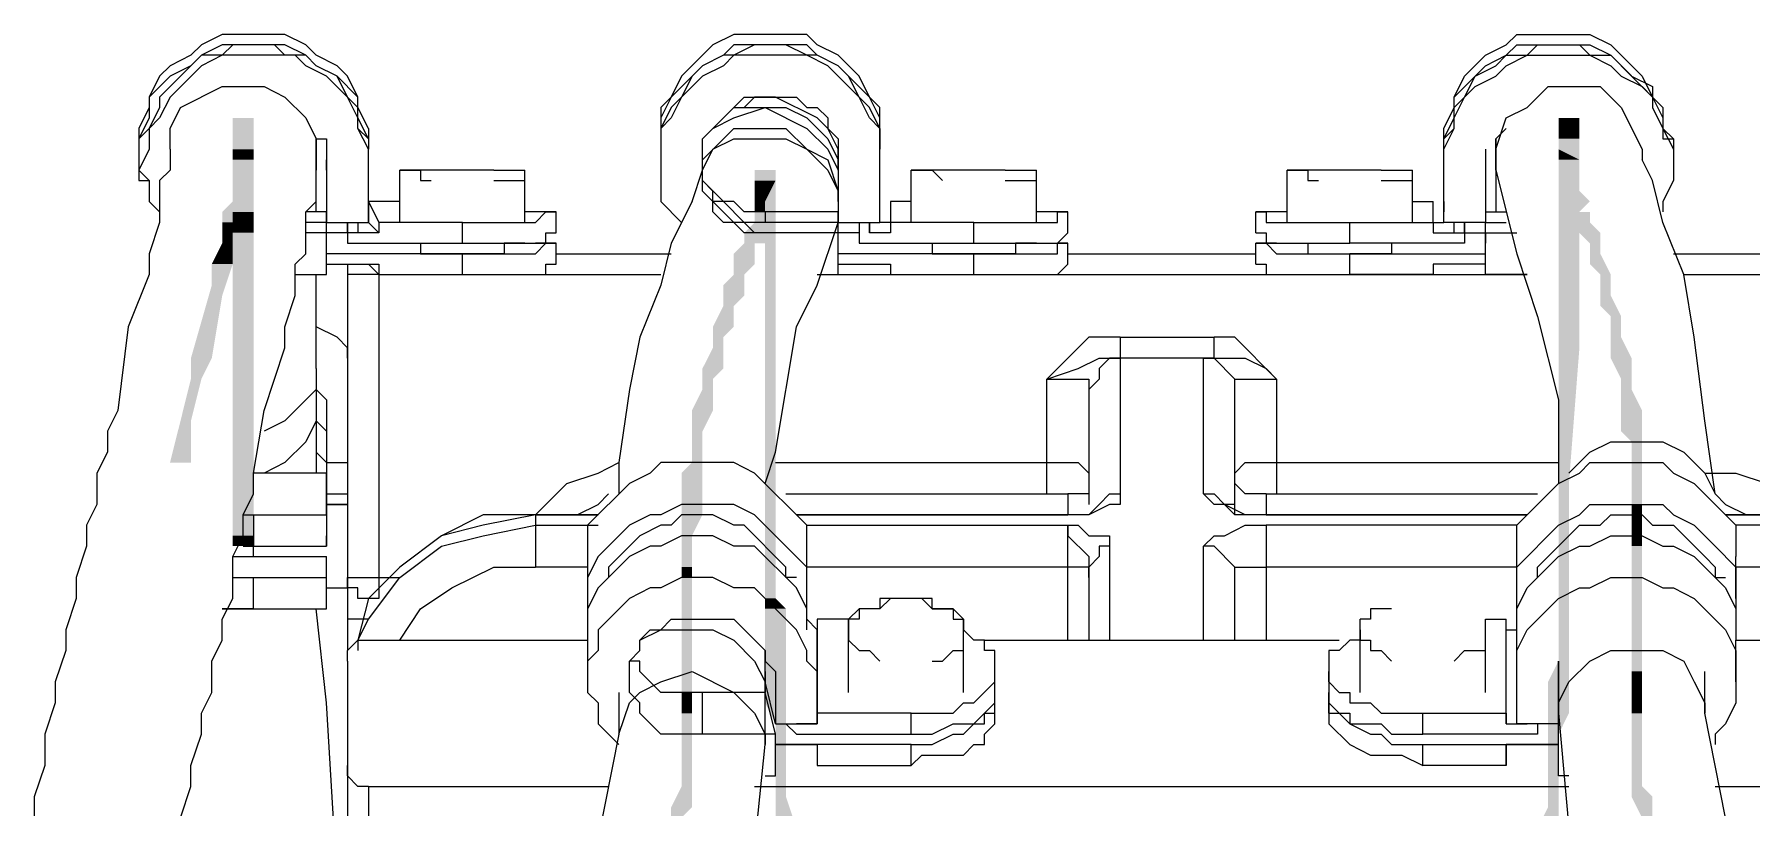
# Model space of a CAD drawing. Header units: millimetres. Extents: x 25083 to 52777, y 24772 to 45779.
# Drawn here: x 46450.1 to 46511.2, y 38725 to 38752.5 of the extents above; entities that cross this region are included whole.
import ezdxf

# ---------------------------------------------------------------- set-up
doc = ezdxf.new("R2010")
doc.units = ezdxf.units.MM

# ---------------------------------------------------------------- blocks, each defined once
blk = doc.blocks.new('zw$F4C5')
h = blk.add_hatch(color=7)
h.dxf.hatch_style = 2
h.paths.add_polyline_path([(347.592, 281.49), (346.849, 281.49), (346.849, 279.262), (347.592, 279.262), (347.592, 281.119), (347.592, 281.49), (346.849, 281.49)])
h = blk.add_hatch(color=7)
h.dxf.hatch_style = 2
h.paths.add_polyline_path([(347.592, 280.376), (347.592, 281.49), (346.849, 281.49), (346.849, 280.376)])
h = blk.add_hatch(color=7)
h.dxf.hatch_style = 2
h.paths.add_polyline_path([(394.012, 281.49), (394.012, 280.747), (394.755, 280.747), (394.755, 281.49)])
h = blk.add_hatch(color=7)
h.dxf.hatch_style = 2
h.paths.add_polyline_path([(394.755, 280.376), (394.755, 281.49), (394.012, 281.49), (394.012, 280.376)])
h = blk.add_hatch(color=7)
h.dxf.hatch_style = 2
h.paths.add_polyline_path([(394.012, 280.747), (394.012, 279.262), (394.755, 279.262), (394.755, 280.747)])
h = blk.add_hatch(color=7)
h.dxf.hatch_style = 2
h.paths.add_polyline_path([(346.849, 277.777), (347.221, 277.777), (347.221, 279.262), (347.592, 279.633), (347.592, 280.005), (346.849, 280.005), (346.849, 278.891), (346.849, 278.519), (346.478, 278.148), (346.478, 277.777)])
h = blk.add_hatch(color=7)
h.dxf.hatch_style = 2
h.paths.add_polyline_path([(347.592, 280.005), (347.592, 280.376), (347.221, 280.376), (346.849, 280.376), (346.849, 280.005)])
h = blk.add_hatch(color=7)
h.dxf.hatch_style = 2
h.paths.add_polyline_path([(394.755, 280.005), (394.012, 280.376), (394.012, 280.005)])
h = blk.add_hatch(color=7)
h.dxf.hatch_style = 2
h.paths.add_polyline_path([(395.126, 278.519), (394.755, 278.891), (394.755, 280.005), (394.012, 280.005), (394.012, 279.633), (394.383, 279.633), (394.383, 278.519), (394.755, 278.148)])
h = blk.add_hatch(color=7)
h.dxf.hatch_style = 2
h.paths.add_polyline_path([(346.849, 279.262), (346.849, 278.148), (347.592, 278.148), (347.592, 279.262)])
h = blk.add_hatch(color=7)
h.dxf.hatch_style = 2
h.paths.add_polyline_path([(366.16, 279.262), (365.417, 279.262), (365.417, 278.519), (365.789, 278.148), (365.789, 277.405), (365.789, 277.034), (365.789, 270.349), (366.16, 270.349), (366.16, 279.633), (365.417, 279.633), (365.417, 279.262)])
h = blk.add_hatch(color=7)
h.dxf.hatch_style = 2
h.paths.add_polyline_path([(365.789, 278.519), (366.16, 279.262), (365.417, 279.262), (365.417, 278.519)])
h = blk.add_hatch(color=7)
h.dxf.hatch_style = 2
h.paths.add_polyline_path([(394.012, 279.262), (394.012, 276.662), (394.755, 276.662), (394.755, 279.262)])
h = blk.add_hatch(color=7)
h.dxf.hatch_style = 2
h.paths.add_polyline_path([(346.849, 278.148), (346.849, 277.405), (347.592, 277.405), (347.592, 278.148)])
h = blk.add_hatch(color=7)
h.dxf.hatch_style = 2
h.paths.add_polyline_path([(365.417, 276.291), (365.417, 277.034), (365.789, 277.034), (365.789, 278.148), (365.417, 278.148), (365.417, 277.777), (365.046, 277.405), (365.046, 277.034), (364.675, 276.662)])
h = blk.add_hatch(color=7)
h.dxf.hatch_style = 2
h.paths.add_polyline_path([(365.789, 278.148), (365.789, 278.519), (365.417, 278.519), (365.417, 278.148)])
h = blk.add_hatch(color=7)
h.dxf.hatch_style = 2
h.paths.add_polyline_path([(396.983, 267.75), (396.983, 271.092), (396.611, 271.835), (396.611, 272.949), (396.24, 273.692), (396.24, 274.434), (395.869, 275.177), (395.869, 275.92), (395.497, 276.662), (395.497, 277.405), (395.126, 277.777), (395.126, 278.148), (394.755, 278.148), (394.755, 277.405), (395.126, 277.034), (395.126, 276.662), (395.126, 276.291), (395.497, 275.92), (395.497, 274.806), (395.869, 274.434), (395.869, 272.949), (396.24, 272.206), (396.24, 270.349), (396.611, 269.978), (396.611, 267.75)])
h = blk.add_hatch(color=7)
h.dxf.hatch_style = 2
h.paths.add_polyline_path([(346.849, 277.034), (346.849, 277.777), (346.478, 277.777), (346.478, 277.034)])
h = blk.add_hatch(color=7)
h.dxf.hatch_style = 2
h.paths.add_polyline_path([(346.849, 277.405), (346.849, 276.291), (347.592, 276.291), (347.592, 277.405)])
h = blk.add_hatch(color=7)
h.dxf.hatch_style = 2
h.paths.add_polyline_path([(346.849, 276.291), (346.849, 277.034), (346.478, 277.034), (346.107, 276.291)])
h = blk.add_hatch(color=7)
h.dxf.hatch_style = 2
h.paths.add_polyline_path([(346.478, 275.177), (346.849, 276.291), (346.107, 276.291), (346.107, 275.548)])
h = blk.add_hatch(color=7)
h.dxf.hatch_style = 2
h.paths.add_polyline_path([(346.849, 276.291), (346.849, 274.806), (347.592, 274.806), (347.592, 276.291)])
h = blk.add_hatch(color=7)
h.dxf.hatch_style = 2
h.paths.add_polyline_path([(363.189, 266.636), (363.56, 267.378), (363.56, 270.349), (363.932, 271.092), (363.932, 272.206), (364.303, 272.578), (364.303, 273.692), (364.675, 274.063), (364.675, 274.806), (365.046, 275.177), (365.046, 275.92), (365.417, 276.291), (364.675, 276.662), (364.675, 275.92), (364.303, 275.548), (364.303, 274.806), (363.932, 274.063), (363.932, 273.32), (363.56, 272.578), (363.56, 271.835), (363.189, 271.092), (363.189, 269.235), (362.818, 268.864), (362.818, 266.636)])
h = blk.add_hatch(color=7)
h.dxf.hatch_style = 2
h.paths.add_polyline_path([(394.012, 276.662), (394.012, 273.32), (394.755, 273.32), (394.755, 276.662)])
h = blk.add_hatch(color=7)
h.dxf.hatch_style = 2
h.paths.add_polyline_path([(345.364, 270.721), (345.735, 272.206), (346.107, 272.949), (346.478, 275.177), (346.107, 275.548), (345.364, 272.949), (345.364, 272.206), (344.993, 270.721)])
h = blk.add_hatch(color=7)
h.dxf.hatch_style = 2
h.paths.add_polyline_path([(346.849, 274.806), (346.849, 273.32), (347.592, 273.32), (347.592, 274.806)])
h = blk.add_hatch(color=7)
h.dxf.hatch_style = 2
h.paths.add_polyline_path([(346.849, 273.32), (346.849, 267.75), (347.592, 267.75), (347.592, 273.32)])
h = blk.add_hatch(color=7)
h.dxf.hatch_style = 2
h.paths.add_polyline_path([(394.012, 273.32), (394.012, 268.493), (394.383, 268.493), (394.755, 273.32)])
h = blk.add_hatch(color=7)
h.dxf.hatch_style = 2
h.paths.add_polyline_path([(345.364, 269.235), (345.364, 270.721), (344.993, 270.721), (344.621, 269.235)])
h = blk.add_hatch(color=7)
h.dxf.hatch_style = 2
h.paths.add_polyline_path([(365.789, 270.349), (365.789, 268.864), (366.16, 268.864), (366.16, 270.349)])
h = blk.add_hatch(color=7)
h.dxf.hatch_style = 2
h.paths.add_polyline_path([(365.789, 268.864), (365.789, 264.408), (366.16, 264.408), (366.16, 268.864)])
h = blk.add_hatch(color=7)
h.dxf.hatch_style = 2
h.paths.add_polyline_path([(394.012, 268.493), (394.012, 267.007), (394.383, 267.007), (394.383, 268.493)])
h = blk.add_hatch(color=7)
h.dxf.hatch_style = 2
h.paths.add_polyline_path([(346.849, 267.75), (346.849, 266.636), (347.592, 266.636), (347.592, 267.75)])
h = blk.add_hatch(color=7)
h.dxf.hatch_style = 2
h.paths.add_polyline_path([(396.983, 267.007), (396.983, 267.75), (396.611, 267.75), (396.611, 267.007)])
h = blk.add_hatch(color=7)
h.dxf.hatch_style = 2
h.paths.add_polyline_path([(394.012, 267.007), (394.012, 262.179), (393.641, 261.437), (393.641, 256.98), (393.269, 256.238), (394.012, 256.238), (394.012, 258.837), (394.012, 259.58), (394.383, 260.323), (394.383, 267.007)])
h = blk.add_hatch(color=7)
h.dxf.hatch_style = 2
h.paths.add_polyline_path([(396.983, 266.264), (396.983, 267.007), (396.611, 267.007), (396.611, 266.264)])
h = blk.add_hatch(color=7)
h.dxf.hatch_style = 2
h.paths.add_polyline_path([(346.849, 266.636), (346.849, 266.264), (347.592, 266.264), (347.592, 266.636)])
h = blk.add_hatch(color=7)
h.dxf.hatch_style = 2
h.paths.add_polyline_path([(363.189, 265.522), (363.189, 266.636), (362.818, 266.636), (362.818, 265.522)])
h = blk.add_hatch(color=7)
h.dxf.hatch_style = 2
h.paths.add_polyline_path([(396.983, 261.808), (396.983, 266.264), (396.611, 266.264), (396.611, 261.808)])
h = blk.add_hatch(color=7)
h.dxf.hatch_style = 2
h.paths.add_polyline_path([(363.189, 265.15), (363.189, 265.522), (362.818, 265.522), (362.818, 265.15)])
h = blk.add_hatch(color=7)
h.dxf.hatch_style = 2
h.paths.add_polyline_path([(363.189, 261.065), (363.189, 265.15), (362.818, 265.15), (362.818, 261.065)])
h = blk.add_hatch(color=7)
h.dxf.hatch_style = 2
h.paths.add_polyline_path([(365.789, 264.408), (365.789, 264.036), (366.531, 264.036), (366.16, 264.408)])
h = blk.add_hatch(color=7)
h.dxf.hatch_style = 2
h.paths.add_polyline_path([(365.789, 264.036), (365.789, 260.694), (366.16, 259.951), (366.16, 255.495), (366.531, 254.381), (366.531, 253.267), (366.903, 253.267), (366.903, 256.238), (366.531, 257.352), (366.531, 259.951), (366.531, 264.036)])
h = blk.add_hatch(color=7)
h.dxf.hatch_style = 2
h.paths.add_polyline_path([(396.983, 261.437), (396.983, 261.808), (396.611, 261.808), (396.611, 261.437)])
h = blk.add_hatch(color=7)
h.dxf.hatch_style = 2
h.paths.add_polyline_path([(363.189, 260.323), (363.189, 261.065), (362.818, 261.065), (362.818, 260.323)])
h = blk.add_hatch(color=7)
h.dxf.hatch_style = 2
h.paths.add_polyline_path([(396.983, 261.065), (396.983, 261.437), (396.611, 261.437), (396.611, 261.065)])
h = blk.add_hatch(color=7)
h.dxf.hatch_style = 2
h.paths.add_polyline_path([(396.983, 260.323), (396.983, 261.065), (396.611, 261.065), (396.611, 260.323)])
h = blk.add_hatch(color=7)
h.dxf.hatch_style = 2
h.paths.add_polyline_path([(363.189, 259.209), (363.189, 260.323), (362.818, 260.323), (362.818, 259.209)])
h = blk.add_hatch(color=7)
h.dxf.hatch_style = 2
h.paths.add_polyline_path([(398.468, 253.267), (398.097, 253.638), (398.097, 254.01), (397.725, 254.752), (397.725, 255.866), (397.354, 256.238), (397.354, 257.352), (396.983, 257.723), (396.983, 260.323), (396.611, 260.323), (396.611, 257.352), (396.983, 256.609), (396.983, 255.495), (397.354, 255.124), (397.354, 254.381), (397.725, 254.01), (397.725, 252.895)])
h = blk.add_hatch(color=7)
h.dxf.hatch_style = 2
h.paths.add_polyline_path([(361.332, 251.41), (361.704, 252.524), (362.075, 252.895), (362.075, 253.267), (362.446, 254.01), (362.446, 254.752), (362.818, 255.495), (362.818, 256.609), (363.189, 256.98), (363.189, 259.209), (362.818, 259.209), (362.818, 257.723), (362.446, 256.98), (362.446, 256.609), (362.446, 255.866), (362.446, 255.495), (362.075, 255.124), (362.075, 254.381), (361.704, 254.01), (361.704, 253.638), (361.332, 252.895), (361.332, 252.524), (360.961, 251.41)])
at = {"color": 7, "lineweight": 5}
for points in [[(351.677, 281.119), (351.306, 281.861), (351.306, 282.233), (350.934, 282.976), (350.563, 283.347), (349.82, 283.718), (349.449, 284.09), (348.706, 284.461), (346.478, 284.461), (345.735, 284.09), (345.364, 283.718), (344.621, 283.347), (344.25, 282.976), (343.878, 282.233), (343.878, 281.861), (343.507, 281.119), (343.507, 280.005)], [(351.677, 280.747), (351.306, 281.119), (351.306, 281.861), (350.934, 282.233), (350.563, 282.976), (349.82, 283.347), (349.449, 283.718), (348.706, 283.718), (348.335, 284.09), (346.849, 284.09), (346.478, 283.718), (345.735, 283.718), (344.25, 282.233), (344.25, 281.861), (343.878, 281.119), (343.507, 280.747), (343.507, 279.262)], [(351.677, 280.747), (351.306, 281.49), (351.306, 282.233), (350.563, 282.976), (349.82, 283.347), (349.449, 283.718), (348.706, 284.09), (346.478, 284.09), (345.735, 283.718), (345.364, 283.347), (344.621, 282.976), (343.878, 282.233), (343.878, 281.49), (343.507, 280.747), (343.507, 279.633)], [(369.874, 281.119), (369.874, 281.861), (369.502, 282.233), (369.131, 282.976), (368.388, 283.718), (367.645, 284.09), (367.274, 284.461), (364.675, 284.461), (363.932, 284.09), (362.818, 282.976), (362.446, 282.233), (362.075, 281.861), (362.075, 280.005)], [(369.874, 280.747), (369.874, 281.119), (369.502, 281.861), (369.131, 282.233), (368.759, 282.976), (368.388, 283.347), (367.645, 283.718), (367.274, 283.718), (366.531, 284.09), (365.417, 284.09), (364.675, 283.718), (364.303, 283.718), (363.56, 283.347), (363.189, 282.976), (362.818, 282.233), (362.446, 281.861), (362.075, 281.119), (362.075, 279.262)], [(369.874, 280.747), (369.874, 281.49), (369.502, 282.233), (368.388, 283.347), (367.645, 283.718), (367.274, 284.09), (364.675, 284.09), (364.303, 283.718), (363.56, 283.347), (362.446, 282.233), (362.075, 281.49), (362.075, 279.633)], [(389.927, 280.376), (389.927, 281.119), (390.298, 281.861), (390.298, 282.233), (390.67, 282.976), (391.412, 283.718), (392.155, 284.09), (392.526, 284.461), (395.126, 284.461), (395.869, 284.09), (396.983, 282.976), (397.354, 282.233), (397.725, 281.861), (397.725, 281.119)], [(389.927, 280.376), (389.927, 280.747), (390.298, 281.49), (390.298, 282.233), (391.412, 283.347), (392.155, 283.718), (392.526, 284.09), (395.126, 284.09), (395.869, 283.718), (396.611, 282.976), (397.354, 282.604), (397.354, 282.233), (397.725, 281.49), (397.725, 280.747), (398.097, 280.747)], [(389.927, 280.005), (389.927, 280.747), (390.298, 281.119), (390.298, 281.861), (390.67, 282.233), (391.041, 282.976), (391.784, 283.347), (392.155, 283.718), (392.898, 283.718), (393.269, 284.09), (394.755, 284.09), (395.126, 283.718), (395.869, 283.718), (397.354, 282.233), (397.354, 281.861), (397.725, 281.119), (398.097, 280.747), (398.097, 280.376)], [(351.677, 280.376), (351.306, 281.119), (351.306, 281.49), (350.934, 282.233), (350.192, 282.976), (349.449, 283.347), (349.077, 283.718), (346.478, 283.718), (345.735, 283.347), (344.621, 282.233), (344.25, 281.49), (343.878, 281.119), (343.878, 280.376), (343.507, 279.633), (343.878, 279.262)], [(369.874, 280.376), (369.874, 281.119), (369.502, 281.49), (369.131, 282.233), (368.017, 283.347), (367.274, 283.718), (364.675, 283.718), (364.303, 283.347), (363.56, 282.976), (362.818, 282.233), (362.446, 281.49), (362.075, 281.119), (362.075, 279.262)], [(389.927, 279.633), (389.927, 280.376), (390.298, 281.119), (390.298, 281.49), (390.67, 282.233), (391.041, 282.604), (391.784, 282.976), (392.155, 283.347), (392.898, 283.718), (395.126, 283.718), (395.869, 283.347), (396.24, 282.976), (396.983, 282.604), (397.354, 282.233), (397.725, 281.49), (397.725, 281.119), (398.097, 280.376)], [(344.621, 280.376), (344.621, 281.119), (344.993, 281.861), (346.478, 282.604), (347.221, 282.604)], [(347.221, 282.604), (347.963, 282.604), (348.706, 282.233), (349.449, 281.49)], [(363.56, 279.262), (363.56, 280.747), (365.046, 282.233), (366.903, 282.233), (367.274, 281.861), (367.645, 281.861), (368.017, 281.49), (368.017, 281.119), (368.388, 280.747), (368.388, 280.005)], [(365.789, 282.233), (365.417, 282.233), (365.046, 281.861)], [(368.388, 280.376), (368.017, 281.119), (367.645, 281.49), (366.16, 282.233), (365.789, 282.233)], [(391.784, 280.376), (392.155, 281.49), (392.898, 281.861), (393.641, 282.604), (394.383, 282.604)], [(394.383, 282.604), (395.497, 282.604), (396.24, 281.861), (396.983, 280.376), (396.983, 280.005)], [(363.56, 280.747), (363.932, 281.119), (364.675, 281.49), (365.789, 281.861)], [(364.303, 281.49), (364.675, 281.861), (365.789, 281.861)], [(365.789, 281.861), (367.274, 281.119), (368.017, 280.376)], [(365.789, 281.861), (366.531, 281.861), (367.274, 281.49), (368.017, 280.747)], [(349.449, 281.49), (349.82, 280.747)], [(351.677, 281.119), (351.677, 280.747)], [(363.56, 280.005), (364.675, 281.119), (365.789, 281.119)], [(365.789, 281.119), (366.531, 281.119), (367.274, 280.376), (368.017, 280.005), (368.388, 278.891)], [(369.874, 281.119), (369.874, 280.747)], [(391.784, 280.747), (392.155, 281.119)], [(398.097, 280.747), (397.725, 281.119)], [(349.82, 279.633), (349.82, 280.747)], [(349.82, 280.747), (349.82, 279.633)], [(349.82, 280.747), (350.192, 280.747), (350.192, 280.005)], [(351.677, 280.747), (351.677, 280.376)], [(363.189, 278.519), (363.56, 279.633), (363.932, 280.376), (364.675, 280.747), (365.789, 280.747)], [(365.789, 280.747), (366.531, 280.747), (367.274, 280.376), (368.017, 279.633), (368.388, 278.891), (368.388, 277.777)], [(368.017, 280.747), (368.388, 280.005)], [(369.874, 280.747), (369.874, 280.376)], [(391.784, 280.747), (391.784, 280.376)], [(391.784, 280.747), (391.784, 280.376)], [(391.784, 280.376), (391.784, 280.747)], [(343.507, 280.005), (343.507, 279.633)], [(344.621, 280.376), (344.621, 279.633), (344.25, 279.262), (344.25, 277.777), (343.878, 276.662)], [(350.192, 280.376), (350.192, 280.005)], [(350.192, 280.376), (350.192, 278.519)], [(350.192, 280.376), (350.192, 278.148)], [(350.192, 280.005), (350.192, 279.633)], [(350.192, 280.005), (350.192, 278.148)], [(350.192, 279.633), (350.192, 280.005)], [(351.677, 279.633), (351.677, 280.376)], [(362.075, 280.005), (362.075, 279.633)], [(368.017, 280.376), (368.388, 279.633), (368.388, 278.891)], [(368.388, 280.005), (368.388, 280.376)], [(368.388, 280.376), (368.388, 278.519)], [(368.388, 280.376), (368.388, 278.148)], [(368.388, 280.376), (368.388, 280.005)], [(368.388, 280.005), (368.388, 278.148)], [(368.388, 280.005), (368.388, 279.633)], [(368.388, 279.633), (368.388, 280.005)], [(369.874, 279.633), (369.874, 280.376)], [(389.927, 278.519), (389.927, 280.376)], [(389.927, 278.148), (389.927, 280.376)], [(389.927, 279.633), (389.927, 280.005)], [(389.927, 278.148), (389.927, 280.005)], [(391.412, 280.376), (391.412, 279.633)], [(391.784, 280.376), (391.784, 280.005)], [(391.784, 280.376), (391.784, 280.005)], [(391.784, 279.633), (391.784, 280.376)], [(391.784, 280.005), (391.784, 279.633)], [(397.354, 279.262), (396.983, 280.005)], [(398.097, 280.376), (398.097, 279.262), (397.725, 278.519), (397.725, 278.148)], [(343.507, 279.262), (343.878, 279.262)], [(343.878, 279.262), (343.878, 278.519), (344.25, 278.148), (344.25, 277.777)], [(349.449, 278.148), (349.82, 278.519), (349.82, 279.633)], [(349.82, 278.148), (349.82, 279.633)], [(350.192, 279.633), (350.192, 277.777)], [(351.677, 277.777), (351.677, 279.633)], [(352.791, 277.777), (352.791, 279.633)], [(352.791, 279.633), (353.534, 279.633), (353.534, 279.262), (353.905, 279.262)], [(353.905, 279.633), (352.791, 279.633)], [(356.133, 279.633), (353.905, 279.633)], [(356.133, 279.633), (357.247, 279.633)], [(356.133, 279.262), (357.247, 279.262)], [(357.247, 277.777), (357.247, 279.633)], [(362.075, 279.262), (362.075, 278.519), (362.818, 277.777)], [(363.56, 279.262), (363.56, 279.633)], [(363.56, 279.262), (363.56, 279.633)], [(365.789, 278.148), (365.046, 278.148), (364.675, 278.519), (364.303, 278.519), (363.56, 279.262), (363.56, 279.633)], [(365.789, 277.777), (365.046, 277.777), (364.303, 278.519), (363.932, 278.519), (363.932, 278.891), (363.56, 279.262)], [(366.16, 277.405), (365.046, 277.405), (364.675, 277.777), (364.303, 277.777), (363.932, 278.148), (363.932, 278.519), (363.56, 278.891), (363.56, 279.262)], [(366.16, 277.405), (365.417, 277.405), (365.046, 277.777), (364.675, 277.777), (363.932, 278.519), (363.932, 278.891), (363.56, 279.262)], [(368.388, 279.633), (368.388, 277.777)], [(369.874, 277.777), (369.874, 279.633)], [(370.988, 277.777), (370.988, 279.633)], [(370.988, 279.633), (371.73, 279.633), (372.102, 279.262)], [(372.102, 279.633), (370.988, 279.633)], [(374.33, 279.633), (372.102, 279.633)], [(374.33, 279.633), (375.444, 279.633)], [(374.33, 279.262), (375.444, 279.262)], [(375.444, 277.777), (375.444, 279.633)], [(384.357, 277.777), (384.357, 279.633)], [(384.357, 279.633), (385.099, 279.633), (385.099, 279.262), (385.471, 279.262)], [(385.471, 279.633), (384.357, 279.633)], [(387.699, 279.633), (385.471, 279.633)], [(387.699, 279.633), (388.813, 279.633)], [(387.699, 279.262), (388.813, 279.262)], [(388.813, 277.777), (388.813, 279.633)], [(389.927, 277.777), (389.927, 279.633)], [(391.412, 279.633), (391.412, 277.777)], [(391.784, 279.633), (391.784, 279.262)], [(391.784, 279.633), (392.526, 276.662), (393.269, 274.434), (394.012, 271.463), (394.012, 268.493)], [(391.784, 279.262), (391.784, 278.148)], [(399.582, 268.121), (399.211, 270.721), (398.84, 273.692), (398.468, 275.92), (397.725, 277.777), (397.354, 279.262)], [(368.388, 278.519), (368.388, 278.891)], [(368.388, 278.891), (368.388, 278.519)], [(349.077, 275.177), (349.077, 276.291), (349.449, 276.662), (349.449, 278.148)], [(350.192, 278.148), (349.449, 278.148)], [(350.192, 278.519), (350.192, 278.148)], [(350.192, 278.148), (350.192, 277.777)], [(350.192, 277.777), (350.192, 278.148)], [(351.677, 278.519), (351.677, 277.777)], [(351.677, 278.519), (352.048, 277.777)], [(352.791, 278.519), (351.677, 278.519)], [(355.019, 277.777), (357.619, 277.777), (357.99, 278.148), (358.361, 278.148)], [(358.361, 278.148), (357.247, 278.148)], [(358.361, 277.405), (358.361, 278.148)], [(363.189, 278.519), (362.446, 277.034), (362.075, 275.548), (361.332, 273.692), (360.961, 271.835), (360.59, 269.235), (360.59, 268.121)], [(365.789, 278.148), (365.789, 277.777)], [(368.388, 278.148), (365.789, 278.148)], [(368.388, 278.519), (368.388, 278.148)], [(368.388, 277.777), (368.388, 278.148)], [(368.388, 278.148), (368.388, 277.777)], [(368.388, 277.777), (368.388, 278.148)], [(370.245, 278.519), (370.245, 277.777)], [(370.245, 278.519), (370.245, 277.777)], [(370.988, 278.519), (370.245, 278.519)], [(373.216, 277.777), (376.187, 277.777), (376.187, 278.148), (376.558, 278.148)], [(376.558, 278.148), (375.444, 278.148)], [(376.558, 277.405), (376.558, 278.148)], [(383.242, 277.405), (383.242, 278.148)], [(383.242, 278.148), (383.614, 278.148), (383.614, 277.777), (386.585, 277.777)], [(384.357, 278.148), (383.242, 278.148)], [(388.813, 278.519), (389.556, 278.519)], [(389.556, 277.777), (389.556, 278.519)], [(389.927, 278.519), (389.927, 278.148)], [(389.927, 277.777), (389.927, 278.148)], [(391.412, 278.148), (392.155, 278.148)], [(350.192, 277.777), (349.449, 277.777)], [(350.192, 277.405), (349.449, 277.405)], [(350.192, 277.405), (349.449, 277.405)], [(350.192, 277.405), (350.192, 277.777)], [(350.192, 277.777), (351.677, 277.777)], [(350.192, 275.92), (350.192, 277.405)], [(350.934, 277.405), (350.192, 277.405)], [(350.934, 277.777), (350.934, 277.405)], [(350.934, 277.405), (350.934, 277.777)], [(350.934, 277.777), (350.934, 277.405)], [(350.934, 277.777), (350.934, 277.405)], [(350.934, 277.405), (350.934, 277.034), (351.306, 277.034)], [(351.306, 277.405), (350.934, 277.405)], [(351.306, 277.777), (351.306, 277.405)], [(352.048, 277.405), (351.306, 277.405)], [(351.677, 277.777), (352.048, 277.405)], [(352.048, 277.777), (352.048, 277.405)], [(355.019, 277.777), (352.048, 277.777)], [(355.019, 277.034), (355.019, 277.777)], [(355.019, 277.034), (357.99, 277.034), (357.99, 277.405), (358.361, 277.405)], [(365.789, 268.493), (366.16, 269.607), (366.903, 274.063), (367.645, 275.548), (368.388, 277.777)], [(368.388, 277.777), (365.789, 277.777)], [(368.388, 277.405), (366.16, 277.405)], [(368.388, 277.405), (366.16, 277.405)], [(368.388, 277.405), (368.388, 277.777)], [(368.388, 277.405), (368.388, 277.777)], [(368.388, 277.777), (369.874, 277.777)], [(368.388, 275.92), (368.388, 277.405)], [(369.131, 277.405), (368.388, 277.405)], [(369.131, 277.777), (369.131, 277.405)], [(369.131, 277.777), (369.131, 277.405)], [(369.131, 277.777), (369.131, 277.405)], [(369.131, 277.405), (369.131, 277.034), (369.502, 277.034)], [(369.502, 277.405), (369.502, 277.777)], [(369.502, 277.777), (369.502, 277.405)], [(370.245, 277.405), (369.502, 277.405)], [(370.245, 277.777), (369.874, 277.777)], [(370.245, 277.777), (370.245, 277.405)], [(370.245, 277.777), (370.245, 277.405)], [(373.216, 277.777), (370.245, 277.777)], [(373.216, 277.034), (373.216, 277.777)], [(373.216, 277.034), (376.187, 277.034), (376.558, 277.405)], [(383.242, 277.405), (383.614, 277.405), (383.614, 277.034), (386.585, 277.034)], [(386.585, 277.034), (386.585, 277.777)], [(386.585, 277.777), (389.556, 277.777)], [(389.556, 277.777), (389.556, 277.405)], [(389.556, 277.777), (389.927, 277.777)], [(389.556, 277.405), (390.298, 277.405)], [(391.412, 277.777), (389.927, 277.777)], [(390.298, 277.405), (390.298, 277.777)], [(390.67, 277.405), (390.67, 277.034), (390.298, 277.034)], [(390.298, 277.405), (390.67, 277.405)], [(390.67, 277.405), (390.67, 277.777)], [(390.67, 277.405), (390.67, 277.777)], [(390.67, 277.777), (390.67, 277.405)], [(390.67, 277.405), (391.412, 277.405)], [(391.412, 277.405), (391.412, 277.777)], [(391.412, 277.034), (391.412, 277.777)], [(391.412, 277.777), (392.155, 277.777)], [(391.412, 277.405), (391.412, 277.034)], [(391.412, 277.034), (391.412, 277.405)], [(391.412, 275.92), (391.412, 277.405)], [(391.412, 277.405), (392.526, 277.405)], [(391.412, 277.405), (392.155, 277.405)], [(351.306, 277.034), (355.019, 277.034)], [(352.791, 277.034), (353.534, 277.034), (353.534, 276.662), (355.019, 276.662)], [(357.247, 277.034), (356.505, 277.034), (356.505, 276.662), (355.019, 276.662)], [(355.019, 276.662), (357.619, 276.662), (357.99, 277.034), (358.361, 277.034)], [(358.361, 277.034), (357.619, 277.034)], [(358.361, 276.291), (358.361, 277.034)], [(369.502, 277.034), (373.216, 277.034)], [(370.988, 277.034), (371.73, 277.034), (371.73, 276.662), (373.216, 276.662)], [(375.444, 277.034), (374.701, 277.034), (374.701, 276.662), (373.216, 276.662)], [(373.216, 276.662), (376.187, 276.662), (376.187, 277.034), (376.558, 277.034)], [(376.558, 277.034), (376.187, 277.034)], [(376.558, 276.291), (376.558, 277.034)], [(383.242, 276.291), (383.242, 277.034)], [(383.242, 277.034), (383.614, 277.034), (383.985, 276.662), (386.585, 276.662)], [(383.985, 277.034), (383.242, 277.034)], [(384.357, 277.034), (385.099, 277.034), (385.099, 276.662), (386.585, 276.662)], [(388.813, 277.034), (388.07, 277.034), (388.07, 276.662), (386.585, 276.662)], [(390.298, 277.034), (386.585, 277.034)], [(391.412, 276.662), (391.412, 277.034)], [(343.878, 276.662), (343.878, 275.92)], [(355.019, 276.662), (350.192, 276.662)], [(350.192, 276.291), (352.048, 276.291)], [(350.934, 276.291), (350.934, 265.15)], [(351.677, 276.291), (352.048, 275.92)], [(352.048, 276.291), (352.048, 275.92)], [(355.019, 275.92), (355.019, 276.662)], [(356.505, 275.92), (357.99, 275.92), (357.99, 276.291), (358.361, 276.291)], [(358.361, 276.662), (362.446, 276.662)], [(373.216, 276.662), (368.388, 276.662)], [(368.388, 276.291), (370.245, 276.291)], [(370.245, 276.291), (370.245, 275.92)], [(370.245, 276.291), (370.245, 275.92)], [(373.216, 275.92), (373.216, 276.662)], [(374.701, 275.92), (376.187, 275.92), (376.558, 276.291)], [(376.558, 276.662), (383.242, 276.662)], [(383.242, 276.291), (383.614, 276.291), (383.614, 275.92), (385.099, 275.92)], [(386.585, 275.92), (386.585, 276.662)], [(386.585, 276.662), (391.412, 276.662)], [(389.556, 276.291), (389.556, 275.92)], [(391.412, 276.291), (389.556, 276.291)], [(391.412, 276.291), (391.412, 276.662)], [(391.412, 275.92), (391.412, 276.291)], [(398.097, 276.662), (401.439, 276.662)], [(343.878, 275.92), (343.136, 274.063)], [(349.077, 275.92), (350.192, 275.92)], [(349.82, 275.548), (349.82, 275.92)], [(349.82, 274.063), (349.82, 275.548)], [(352.048, 275.92), (350.934, 275.92)], [(352.048, 275.92), (352.048, 264.408)], [(352.048, 275.92), (362.075, 275.92)], [(352.048, 275.92), (355.019, 275.92)], [(355.019, 275.92), (356.133, 275.92)], [(356.133, 275.92), (356.505, 275.92)], [(367.645, 275.92), (392.898, 275.92)], [(367.645, 275.92), (368.388, 275.92)], [(370.245, 275.92), (373.216, 275.92)], [(373.216, 275.92), (374.33, 275.92)], [(374.33, 275.92), (374.701, 275.92)], [(385.099, 275.92), (385.471, 275.92)], [(385.471, 275.92), (386.213, 275.92)], [(386.213, 275.92), (386.585, 275.92)], [(389.556, 275.92), (386.585, 275.92)], [(392.898, 275.92), (391.412, 275.92)], [(398.468, 275.92), (408.124, 275.92)], [(348.706, 273.32), (348.706, 274.063), (349.077, 275.177)], [(343.136, 274.063), (342.764, 271.092)], [(349.82, 272.578), (349.82, 274.063)], [(350.934, 272.949), (350.934, 273.32), (350.563, 273.692), (349.82, 274.063)], [(378.415, 273.692), (377.301, 273.692), (375.815, 272.206)], [(378.415, 273.692), (378.415, 272.949)], [(378.415, 273.692), (381.757, 273.692)], [(381.757, 272.949), (381.757, 273.692)], [(383.985, 272.206), (382.5, 273.692), (381.757, 273.692)], [(347.963, 271.092), (348.706, 273.32)], [(349.82, 272.578), (349.82, 271.835), (348.706, 270.721), (347.963, 270.349)], [(349.82, 272.578), (349.82, 268.864)], [(375.815, 272.206), (376.929, 272.578), (377.672, 272.949), (378.415, 272.949)], [(378.415, 272.949), (378.043, 272.949), (377.672, 272.578), (377.672, 272.206), (377.301, 271.835)], [(378.415, 272.949), (378.415, 268.121)], [(381.757, 272.949), (378.415, 272.949)], [(381.386, 272.949), (381.757, 272.949)], [(381.386, 268.121), (381.386, 272.949)], [(382.5, 271.835), (382.5, 272.206), (381.757, 272.949), (381.386, 272.949)], [(381.757, 272.949), (382.871, 272.949), (383.614, 272.578), (383.985, 272.206)], [(375.815, 268.121), (375.815, 272.206)], [(375.815, 272.206), (377.301, 272.206), (377.301, 271.835)], [(382.5, 271.835), (382.5, 272.206), (383.985, 272.206)], [(383.985, 272.206), (383.985, 268.121)], [(349.82, 271.463), (349.82, 270.721), (349.449, 269.978), (348.706, 269.235), (347.963, 268.864), (347.592, 268.864)], [(349.82, 271.835), (350.192, 271.463)], [(350.192, 271.463), (350.192, 271.092)], [(377.301, 271.835), (377.301, 267.75)], [(382.5, 267.75), (382.5, 271.835)], [(342.764, 271.092), (342.393, 270.349), (342.393, 269.607), (342.022, 268.864), (342.022, 267.75), (341.65, 267.007), (341.65, 266.264), (341.279, 265.15), (341.279, 264.408), (340.908, 263.294), (340.908, 262.551), (340.536, 261.437), (340.536, 260.694), (340.165, 259.58), (340.165, 258.466), (339.793, 257.352), (339.793, 256.238)], [(347.592, 268.864), (347.963, 271.092)], [(349.82, 270.721), (350.192, 270.349), (350.192, 269.978)], [(350.192, 271.092), (350.192, 269.235)], [(349.82, 269.978), (349.82, 269.607)], [(349.82, 269.607), (350.192, 269.235)], [(394.383, 268.864), (395.126, 269.607), (395.869, 269.978), (396.983, 269.978)], [(396.983, 269.978), (397.725, 269.978), (398.468, 269.607), (399.211, 268.864), (399.582, 268.121)], [(343.507, 242.497), (343.507, 247.325), (343.878, 248.439), (343.878, 249.553), (344.25, 250.667), (344.25, 252.524), (344.621, 253.638), (344.621, 254.752), (344.993, 255.866), (344.993, 256.609), (345.364, 257.723), (345.364, 258.466), (345.735, 259.58), (345.735, 260.323), (346.107, 261.065), (346.107, 262.179), (346.478, 262.922), (346.478, 263.665), (346.849, 264.408), (346.849, 265.893), (347.221, 266.636), (347.221, 267.378), (347.592, 268.121), (347.592, 268.864)], [(350.192, 268.864), (347.592, 268.864)], [(350.192, 269.235), (350.192, 268.121)], [(350.192, 269.235), (350.934, 269.235)], [(350.192, 268.864), (350.192, 267.75)], [(350.192, 267.378), (350.192, 268.864)], [(350.934, 268.864), (350.934, 268.493)], [(357.619, 267.378), (358.733, 268.493), (359.847, 268.864), (360.59, 269.235)], [(367.274, 265.893), (367.274, 267.007), (365.417, 268.864), (364.675, 269.235), (362.075, 269.235), (361.704, 268.864), (360.961, 268.493), (359.476, 267.007), (359.476, 265.893)], [(366.16, 269.235), (375.815, 269.235)], [(375.815, 269.235), (376.929, 269.235), (377.301, 268.864)], [(377.301, 268.864), (377.301, 268.121), (376.929, 268.121)], [(382.5, 268.864), (382.871, 269.235), (383.985, 269.235)], [(383.242, 268.121), (382.871, 268.121), (382.5, 268.493), (382.5, 268.864)], [(383.985, 269.235), (394.012, 269.235)], [(392.526, 265.893), (392.526, 267.007), (394.012, 268.493), (394.755, 268.864), (395.126, 269.235), (397.725, 269.235), (398.097, 268.864), (398.84, 268.493), (400.325, 267.007), (400.325, 265.893)], [(399.211, 268.864), (400.325, 268.864), (401.439, 268.493), (402.182, 267.378)], [(350.934, 268.493), (350.934, 267.75)], [(350.934, 268.493), (350.934, 268.121)], [(350.192, 268.121), (350.192, 267.75)], [(350.192, 268.121), (350.192, 267.75)], [(350.192, 268.121), (350.934, 268.121)], [(350.192, 267.75), (350.192, 266.636)], [(350.192, 267.75), (350.934, 267.75)], [(350.934, 267.75), (350.192, 267.75)], [(359.104, 267.378), (359.847, 267.75), (360.218, 268.121)], [(367.274, 264.408), (367.274, 265.522), (365.417, 267.378), (364.675, 267.75), (362.818, 267.75), (362.075, 267.378), (361.704, 267.378), (360.961, 267.007), (359.847, 265.893), (359.476, 265.15), (359.476, 264.408)], [(366.531, 268.121), (375.815, 268.121)], [(375.815, 268.121), (376.558, 268.121)], [(376.558, 268.121), (376.558, 267.378)], [(376.929, 268.121), (376.558, 268.121)], [(378.415, 268.121), (378.415, 267.75), (378.043, 267.75), (377.301, 267.378)], [(377.672, 267.75), (377.301, 267.378)], [(377.672, 267.75), (378.043, 268.121)], [(378.043, 268.121), (378.415, 268.121)], [(381.386, 268.121), (381.757, 268.121), (382.128, 267.75)], [(382.871, 267.378), (382.128, 267.75), (381.757, 267.75), (381.386, 268.121)], [(382.128, 267.75), (382.5, 267.378)], [(382.5, 267.75), (382.128, 267.75)], [(382.5, 267.378), (382.5, 267.75)], [(383.614, 268.121), (383.242, 268.121)], [(383.614, 268.121), (383.614, 267.378)], [(383.614, 268.121), (383.985, 268.121)], [(383.985, 268.121), (393.269, 268.121)], [(392.526, 264.408), (392.526, 265.522), (394.012, 267.007), (394.755, 267.378), (395.126, 267.75), (397.725, 267.75), (398.097, 267.378), (398.84, 267.007), (399.211, 266.636)], [(399.582, 268.121), (399.954, 267.75), (400.696, 267.378)], [(347.221, 267.378), (347.592, 267.378)], [(347.592, 267.378), (347.592, 266.264)], [(347.592, 267.378), (350.192, 267.378)], [(350.192, 267.378), (350.192, 266.264)], [(351.306, 262.922), (351.677, 263.665), (352.791, 265.15), (354.276, 266.264), (355.762, 266.636), (357.619, 267.007)], [(357.619, 267.378), (355.762, 267.378), (354.276, 266.636), (352.791, 265.522), (351.677, 264.408)], [(357.619, 267.378), (355.762, 267.007), (354.276, 266.636), (352.791, 265.522), (351.677, 264.408)], [(357.619, 267.378), (357.619, 265.522)], [(359.847, 267.378), (357.619, 267.378)], [(357.619, 267.378), (359.847, 267.378)], [(357.619, 267.007), (359.847, 267.007)], [(366.903, 265.15), (366.531, 265.15), (366.531, 265.522), (365.046, 267.007), (364.675, 267.007), (363.932, 267.378), (362.818, 267.378), (362.446, 267.007), (362.075, 267.007), (361.332, 266.636), (360.218, 265.522), (360.218, 265.15)], [(376.558, 267.378), (366.903, 267.378)], [(366.903, 267.378), (376.558, 267.378)], [(367.274, 267.007), (376.558, 267.007)], [(377.301, 267.378), (376.558, 267.378)], [(377.301, 267.378), (376.558, 267.378)], [(376.558, 262.922), (376.558, 267.007)], [(376.558, 267.007), (376.558, 266.636), (377.301, 265.893), (377.301, 265.522)], [(376.558, 267.007), (376.929, 267.007), (377.301, 266.636), (378.043, 266.636), (378.043, 266.264)], [(381.386, 266.264), (381.757, 266.636), (382.128, 266.636), (382.871, 267.007), (383.614, 267.007)], [(383.242, 267.378), (382.5, 267.378)], [(383.614, 267.378), (382.871, 267.378)], [(383.614, 267.378), (383.242, 267.378)], [(392.898, 267.378), (383.614, 267.378)], [(383.614, 267.378), (392.898, 267.378)], [(383.614, 267.007), (383.614, 262.922)], [(392.526, 267.007), (383.614, 267.007)], [(394.012, 266.264), (394.755, 267.007), (395.497, 267.007), (395.869, 267.378), (396.983, 267.378), (397.354, 267.007), (398.097, 267.007), (399.211, 265.893)], [(402.182, 267.378), (399.954, 267.378)], [(399.954, 267.378), (402.182, 267.378)], [(402.182, 267.007), (400.325, 267.007)], [(350.192, 266.264), (350.192, 266.636)], [(367.645, 263.294), (367.274, 263.665), (367.274, 264.036), (366.903, 264.779), (365.417, 266.264), (364.675, 266.264), (363.932, 266.636), (362.818, 266.636), (362.075, 266.264), (361.704, 266.264), (360.961, 265.893), (360.59, 265.522)], [(394.012, 265.893), (394.755, 266.264), (395.126, 266.264), (395.869, 266.636), (396.983, 266.636), (397.725, 266.264), (398.097, 266.264), (398.84, 265.893), (399.954, 264.779), (400.325, 264.036), (400.325, 262.922)], [(399.211, 266.636), (399.582, 266.264)], [(346.849, 265.893), (347.592, 265.893)], [(347.221, 266.264), (347.592, 266.264)], [(347.592, 265.893), (347.592, 266.264)], [(347.592, 266.264), (350.192, 266.264)], [(347.592, 265.893), (350.192, 265.893)], [(350.192, 264.779), (350.192, 265.893)], [(350.192, 265.15), (350.192, 265.893)], [(359.476, 265.893), (359.476, 264.408)], [(367.274, 264.408), (367.274, 265.893)], [(378.043, 266.264), (377.672, 266.264), (377.672, 265.893), (377.301, 265.522)], [(378.043, 266.264), (378.043, 262.922)], [(381.386, 262.922), (381.386, 266.264)], [(382.5, 265.15), (382.5, 265.522), (381.757, 266.264), (381.386, 266.264)], [(392.526, 264.408), (392.526, 265.893)], [(392.526, 263.294), (392.526, 264.036), (392.898, 264.779), (394.012, 265.893)], [(393.269, 265.15), (393.269, 265.522), (393.641, 265.893)], [(393.641, 265.893), (394.012, 266.264)], [(399.211, 265.893), (399.582, 265.522), (399.582, 265.15), (399.954, 265.15)], [(399.582, 266.264), (400.325, 265.522), (400.325, 264.408)], [(400.325, 264.408), (400.325, 265.893)], [(346.849, 265.15), (347.592, 265.15)], [(347.592, 264.036), (347.592, 265.15)], [(347.592, 265.15), (350.192, 265.15)], [(350.192, 264.036), (350.192, 265.15)], [(350.934, 265.15), (350.934, 262.551)], [(351.677, 264.408), (351.306, 264.408), (351.306, 264.779), (350.934, 264.779), (350.934, 265.15)], [(350.934, 265.15), (351.306, 265.15)], [(351.306, 265.15), (352.048, 265.15)], [(352.048, 265.15), (352.791, 265.15)], [(352.791, 262.922), (353.534, 264.036), (354.648, 264.779), (356.133, 265.522), (357.619, 265.522)], [(359.476, 265.522), (357.619, 265.522)], [(360.218, 265.15), (359.847, 264.779), (359.476, 264.036), (359.476, 262.922)], [(367.645, 261.808), (367.274, 262.179), (367.274, 262.551), (366.903, 263.294), (365.417, 264.779), (364.675, 264.779), (363.932, 265.15), (362.818, 265.15), (362.075, 264.779), (361.704, 264.779), (360.961, 264.408), (359.847, 263.294), (359.847, 262.551), (359.476, 262.179), (359.476, 261.437)], [(360.59, 265.522), (360.218, 265.15)], [(376.558, 265.522), (367.274, 265.522)], [(377.301, 265.522), (376.558, 265.522)], [(377.301, 265.522), (377.301, 262.922)], [(377.301, 265.15), (377.301, 265.522)], [(382.5, 265.15), (382.5, 265.522), (383.614, 265.522)], [(382.5, 262.922), (382.5, 265.15)], [(392.526, 265.522), (383.614, 265.522)], [(392.526, 261.808), (392.526, 262.551), (392.898, 263.294), (394.012, 264.408), (394.755, 264.779), (395.126, 264.779), (395.869, 265.15), (396.983, 265.15), (397.725, 264.779), (398.097, 264.779), (398.84, 264.408), (399.954, 263.294), (400.325, 262.551), (400.325, 261.437)], [(402.182, 265.522), (400.325, 265.522)], [(350.192, 264.036), (350.192, 264.779)], [(350.192, 264.779), (350.934, 264.779)], [(347.221, 264.036), (346.478, 264.036)], [(346.478, 264.036), (347.592, 264.036)], [(347.592, 264.036), (347.221, 264.036)], [(347.592, 264.036), (350.192, 264.036)], [(350.563, 254.381), (350.192, 260.694), (349.82, 264.036)], [(351.677, 264.408), (351.306, 262.922)], [(351.677, 264.408), (351.306, 262.922)], [(352.048, 264.408), (351.677, 264.408)], [(359.476, 264.408), (359.476, 263.665)], [(367.274, 263.294), (367.274, 264.408)], [(369.874, 264.036), (369.131, 264.036), (369.131, 263.665), (368.759, 263.665), (368.759, 263.294)], [(369.874, 264.036), (369.131, 264.036), (368.759, 263.665)], [(371.73, 264.036), (371.73, 264.408), (369.874, 264.408), (369.874, 264.036)], [(370.616, 264.408), (370.245, 264.408), (369.874, 264.036)], [(371.73, 264.036), (371.359, 264.408), (370.616, 264.408)], [(372.844, 263.665), (372.473, 264.036), (371.73, 264.036)], [(371.73, 264.036), (372.473, 264.036), (372.473, 263.665), (372.844, 263.665), (372.844, 263.294)], [(388.07, 264.036), (387.327, 264.036), (387.327, 263.665), (386.956, 263.665)], [(392.526, 263.294), (392.526, 264.408)], [(400.325, 264.408), (400.325, 263.665)], [(351.677, 263.665), (350.934, 263.665)], [(360.961, 261.437), (360.961, 262.179), (361.332, 262.551), (361.332, 262.922), (361.704, 263.294), (362.075, 263.294), (362.446, 263.665), (364.675, 263.665), (365.789, 262.551), (365.789, 262.179), (366.16, 261.808)], [(361.332, 262.551), (361.332, 262.922), (362.075, 263.294), (363.189, 263.294)], [(363.189, 263.294), (363.932, 263.294), (364.675, 262.922), (365.417, 262.179)], [(367.645, 263.665), (367.645, 260.323)], [(367.645, 263.665), (367.645, 263.294)], [(368.759, 263.665), (367.645, 263.665)], [(367.645, 263.294), (367.645, 259.951)], [(367.645, 261.437), (367.645, 263.294)], [(368.759, 261.065), (368.759, 263.665)], [(368.759, 263.294), (368.759, 262.922), (369.131, 262.551), (369.502, 262.551), (369.874, 262.179)], [(372.844, 261.065), (372.844, 263.665)], [(373.959, 261.808), (373.959, 262.551), (373.587, 262.551), (373.587, 262.922), (373.216, 262.922), (372.844, 263.294)], [(386.956, 263.294), (386.956, 262.922), (386.585, 262.922), (386.213, 262.551), (385.842, 262.551), (385.842, 261.808)], [(386.956, 261.065), (386.956, 263.665)], [(386.956, 263.294), (386.956, 262.922), (387.327, 262.922), (387.327, 262.551), (387.699, 262.551), (388.07, 262.179)], [(391.412, 261.065), (391.412, 263.665)], [(391.412, 263.665), (392.155, 263.665)], [(392.155, 260.323), (392.155, 263.665)], [(392.155, 259.951), (392.155, 263.294)], [(392.155, 263.294), (392.526, 263.294)], [(392.526, 261.808), (392.526, 263.294)], [(350.934, 262.179), (350.934, 262.551), (351.306, 262.922), (351.677, 262.922)], [(351.306, 262.922), (351.306, 262.551)], [(351.306, 262.922), (351.306, 262.551)], [(351.677, 262.922), (359.476, 262.922)], [(359.476, 262.922), (359.476, 261.437)], [(373.587, 262.922), (386.213, 262.922)], [(400.325, 262.922), (408.124, 262.922)], [(400.325, 261.437), (400.325, 262.922)], [(350.934, 262.179), (350.934, 229.871)], [(363.56, 261.065), (362.075, 261.065), (361.332, 261.808), (361.332, 262.179), (360.961, 262.179)], [(365.417, 262.179), (365.789, 261.437), (365.789, 261.065)], [(365.789, 261.065), (365.789, 262.551)], [(371.73, 262.179), (372.102, 262.179), (372.473, 262.551), (372.844, 262.551)], [(390.298, 262.179), (390.67, 262.551), (391.412, 262.551)], [(394.012, 260.323), (394.012, 260.694), (394.383, 261.437), (395.126, 262.179), (395.869, 262.551), (396.611, 262.551)], [(394.012, 262.179), (394.012, 261.808)], [(394.012, 261.808), (394.012, 262.179)], [(394.012, 262.179), (394.012, 261.808)], [(396.611, 262.551), (397.725, 262.551), (398.468, 262.179), (398.84, 261.437)], [(360.961, 260.694), (361.332, 261.065), (362.075, 261.437), (363.189, 261.808)], [(363.189, 261.808), (364.675, 261.065), (365.417, 260.323), (365.789, 259.58), (365.789, 259.209)], [(365.789, 261.437), (365.789, 261.808)], [(365.789, 261.808), (365.789, 261.437)], [(366.16, 261.808), (366.16, 261.437)], [(372.473, 260.323), (372.844, 260.694), (373.216, 260.694), (373.959, 261.437), (373.959, 261.808)], [(373.959, 261.437), (373.959, 261.808)], [(385.842, 261.437), (385.842, 261.808)], [(385.842, 261.808), (385.842, 261.437), (386.213, 261.065), (386.585, 261.065), (386.585, 260.694), (387.327, 260.694), (387.699, 260.323)], [(392.526, 259.951), (392.526, 261.808)], [(394.012, 261.808), (394.012, 260.694)], [(394.012, 261.808), (394.012, 261.437)], [(394.012, 261.437), (394.012, 261.808)], [(394.012, 261.808), (394.012, 259.951)], [(394.012, 261.437), (394.012, 261.808)], [(399.211, 260.323), (399.211, 261.808)], [(359.476, 261.437), (359.476, 261.065), (359.847, 260.694), (359.847, 259.951), (360.218, 259.58)], [(360.59, 261.065), (360.59, 259.58)], [(363.56, 259.58), (362.075, 259.58), (361.332, 260.323), (361.332, 260.694), (360.961, 261.065), (360.961, 261.437)], [(363.56, 259.58), (363.56, 261.065)], [(365.789, 261.065), (363.56, 261.065)], [(366.16, 259.951), (365.789, 261.437)], [(365.789, 259.209), (365.789, 261.065)], [(366.16, 259.58), (365.789, 261.065)], [(366.16, 261.437), (366.16, 259.951)], [(367.645, 259.951), (367.645, 261.437)], [(370.988, 259.209), (371.73, 259.209), (372.473, 259.58), (372.844, 259.58), (373.216, 259.951), (373.587, 259.951), (373.587, 260.323), (373.959, 260.323), (373.959, 261.065)], [(373.959, 261.065), (373.959, 261.437)], [(373.959, 260.694), (373.959, 261.065)], [(373.959, 260.323), (373.959, 261.065)], [(385.842, 261.437), (385.842, 261.065)], [(385.842, 260.323), (385.842, 261.065)], [(385.842, 261.065), (385.842, 260.323), (386.213, 260.323), (386.585, 259.951), (387.327, 259.58), (387.699, 259.58), (388.07, 259.209), (388.442, 259.209)], [(385.842, 261.065), (385.842, 260.694), (386.213, 260.323), (386.585, 260.323), (386.585, 259.951), (387.327, 259.951)], [(394.012, 259.951), (394.012, 261.437)], [(394.012, 259.58), (394.012, 261.065)], [(398.84, 261.437), (399.211, 260.694), (399.211, 260.323)], [(400.325, 261.437), (400.325, 260.694), (399.954, 259.951), (399.582, 259.58), (399.582, 259.209)], [(360.59, 259.58), (360.961, 260.694)], [(367.645, 260.323), (367.645, 259.951)], [(370.988, 260.323), (367.645, 260.323)], [(370.988, 259.58), (370.988, 260.323)], [(370.988, 258.466), (371.359, 258.837), (372.844, 258.837), (373.216, 259.209), (373.587, 259.209), (373.587, 259.58), (373.959, 259.951), (373.959, 260.323)], [(370.988, 260.323), (371.73, 260.323)], [(371.73, 260.323), (372.473, 260.323)], [(372.473, 259.951), (373.216, 259.951), (373.959, 260.694)], [(385.842, 260.323), (385.842, 259.951), (386.585, 259.209), (387.327, 258.837), (388.442, 258.837), (389.184, 258.466)], [(387.699, 260.323), (388.07, 260.323)], [(388.07, 260.323), (389.184, 260.323)], [(389.184, 259.58), (389.184, 260.323)], [(389.184, 260.323), (392.155, 260.323)], [(392.155, 260.323), (392.155, 259.951)], [(394.012, 260.694), (394.012, 260.323)], [(394.012, 260.323), (394.383, 256.238), (395.126, 254.381)], [(402.553, 245.84), (402.182, 248.811), (401.068, 252.895), (399.954, 256.609), (399.211, 260.323)], [(366.16, 259.951), (367.645, 259.951)], [(366.531, 259.951), (366.903, 259.58)], [(367.645, 259.951), (366.903, 259.951)], [(370.988, 259.58), (371.73, 259.58), (372.473, 259.951)], [(387.327, 259.951), (387.699, 259.951), (388.07, 259.58), (389.184, 259.58)], [(392.155, 259.951), (392.898, 259.951)], [(394.012, 259.951), (392.526, 259.951)], [(393.269, 259.951), (393.269, 259.58), (392.898, 259.58)], [(360.59, 259.58), (359.847, 255.866), (357.619, 248.439)], [(360.218, 259.58), (360.59, 259.209)], [(366.16, 259.58), (363.56, 259.58)], [(365.046, 254.381), (365.417, 255.495), (365.789, 259.209)], [(366.16, 258.095), (366.16, 259.58)], [(366.16, 259.209), (367.645, 259.209)], [(370.988, 259.209), (366.16, 259.209)], [(366.903, 259.58), (370.988, 259.58)], [(367.645, 259.209), (367.645, 258.466)], [(367.645, 259.209), (367.645, 258.466)], [(370.988, 258.466), (370.988, 259.209)], [(388.442, 259.209), (389.184, 259.209)], [(392.898, 259.58), (389.184, 259.58)], [(389.184, 258.466), (389.184, 259.209)], [(389.184, 259.209), (394.012, 259.209)], [(392.155, 259.209), (392.155, 258.466)], [(392.155, 258.466), (392.155, 259.209)], [(394.012, 259.209), (392.155, 259.209)], [(394.012, 258.095), (394.012, 259.58)], [(351.677, 257.723), (351.306, 257.723), (350.934, 258.095), (350.934, 258.466)], [(367.645, 258.466), (370.988, 258.466)], [(392.155, 258.466), (389.184, 258.466)], [(365.789, 258.095), (366.16, 258.095)], [(394.383, 258.095), (394.012, 258.095)], [(351.677, 257.723), (351.677, 242.126)], [(351.677, 257.723), (360.218, 257.723)], [(365.417, 257.723), (394.383, 257.723)], [(399.582, 257.723), (408.124, 257.723)]]:
    blk.add_lwpolyline(points, dxfattribs=at)

msp = doc.modelspace()

# ---------------------------------------------------------------- block references
msp.add_blockref('zw$F4C5', (46110.278, 38468.039))

doc.saveas('drawing.dxf')
